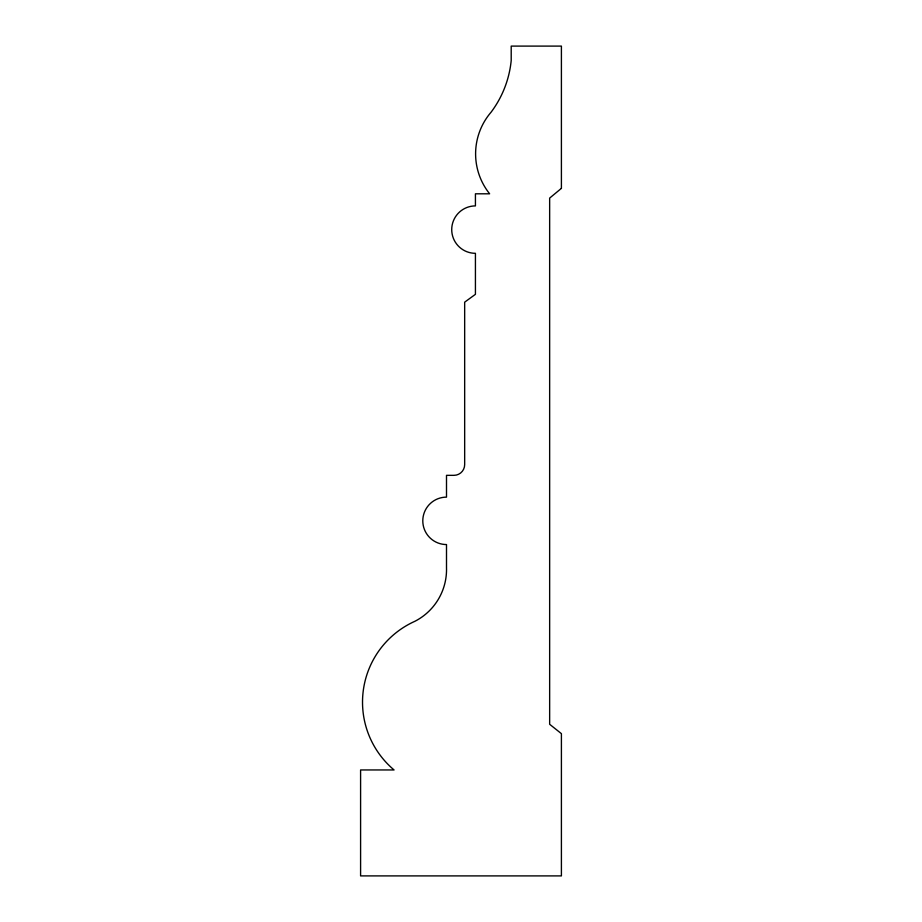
<?xml version="1.0" encoding="UTF-8"?>
<svg xmlns="http://www.w3.org/2000/svg" width="922" height="922" viewBox="0 0 922 922"><rect width="100%" height="100%" fill="white"/><g stroke="black" fill="none" stroke-linecap="round" stroke-linejoin="round"><path stroke-width="1.38" d="M561.406 188.353L549.65 198.092L549.65 724.277L561.406 733.647L561.406 875.9L360.594 875.9L360.594 769.951L394.063 769.951A88.616 88.616 0 0 1 414.981 621.255A58.19 58.19 0 0 0 446.502 567.595L446.502 544.556A23.707 23.707 0 0 1 422.795 520.849A23.707 23.707 0 0 1 446.502 497.131L446.502 475.337L453.935 475.337A10.718 10.718 0 0 0 464.665 464.619L464.665 302.162L475.429 294.325L475.429 253.32A23.707 23.707 0 0 1 451.722 229.613A23.707 23.707 0 0 1 475.429 205.906L475.429 193.804L489.64 193.804A63.837 63.837 0 0 1 491.069 112.207A102.815 102.815 0 0 0 511.203 60.495L511.203 46.1L561.406 46.1L561.406 188.353"/></g></svg>
